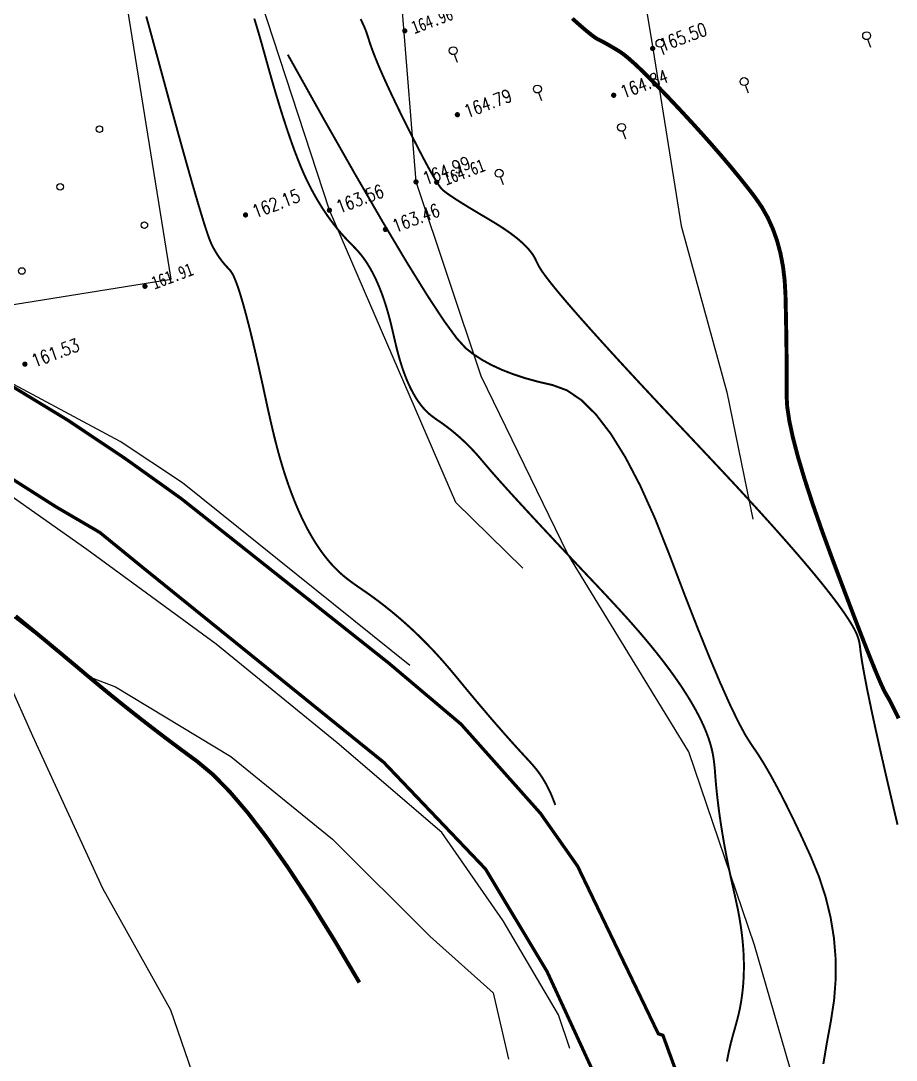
# Model space of a CAD drawing. Header units: millimetres. Extents: x -1471591 to 944464, y -468930 to 547002.
# Drawn here: x 592537 to 659463, y -203625 to -124164 of the extents above; entities that cross this region are included whole.
import ezdxf
from ezdxf.enums import TextEntityAlignment as Align

# ---------------------------------------------------------------- set-up
doc = ezdxf.new("R2010")
doc.units = ezdxf.units.MM
doc.header["$LTSCALE"] = 10
for name, color, linetype in [('DGX', 252, 'Continuous'), ('DLSS', 252, 'Continuous'), ('DMTZ', 252, 'Continuous'), ('GCD', 252, 'Continuous'), ('ZBTZ', 252, 'Continuous')]:
    doc.layers.add(name, color=color, linetype=linetype)
doc.styles.get("Standard").update_dxf_attribs({"font": 'simplex.shx', "width": 0.8, "bigfont": 'hztxt.shx'})
doc.styles.add('宋体', font='', dxfattribs={"height": 1.25, "bigfont": 'hztxt.shx'})
doc.styles.get('宋体').set_extended_font_data('SimSun')
doc.linetypes.add('1161', pattern='A,0,[149,AAA.SHX,S=0.15,R=0,X=0,Y=0],-1.6', length=1.6)
doc.linetypes.add('X33', pattern='A,2,[150,symbolx.shx,S=1,R=0,X=0,Y=1],1e-11', length=2)
doc.linetypes.add('X34', pattern='A,2,[150,symbolx.shx,S=1,R=0,X=0,Y=0],1e-11', length=2)

# ---------------------------------------------------------------- blocks, each defined once
blk = doc.blocks.new('gc325')
blk.add_line((0, 0), (0, 1.3))
blk.add_circle((0, 1.9), 0.6)
blk = doc.blocks.new('gc170')
at = {"linetype": 'Continuous'}
blk.add_circle((0, 0), 0.5, dxfattribs=at)
blk = doc.blocks.new('GC200')
at = {"layer": 'GCD', "const_width": 0.2, "flags": 128}
blk.add_lwpolyline([(-0.1, 0, 1), (0.1, 0, 1)], format="xyb", close=True, dxfattribs=at)
blk = doc.blocks.new('地形')
at = {"layer": 'DGX', "color": 252, "linetype": 'Continuous', "const_width": 0.15}
for points in [[(97.966, -204.706), (97.935, -205.057), (97.903, -205.414), (97.87, -205.777), (97.837, -206.146), (97.802, -206.52), (97.767, -206.9), (97.732, -207.283), (97.696, -207.666), (97.661, -208.049), (97.625, -208.433), (97.589, -208.816), (97.554, -209.199), (97.518, -209.582), (97.482, -209.966), (97.447, -210.346), (97.412, -210.721), (97.378, -211.09), (97.344, -211.453), (97.311, -211.811), (97.279, -212.163), (97.248, -212.509), (97.217, -212.85), (97.187, -213.185), (97.158, -213.514), (97.129, -213.838), (97.101, -214.156), (97.073, -214.468), (97.046, -214.774), (97.02, -215.075), (96.995, -215.37), (96.97, -215.659), (96.946, -215.943), (96.923, -216.221), (96.9, -216.493), (96.878, -216.759), (96.856, -217.02), (96.836, -217.275), (96.816, -217.525), (96.796, -217.769), (96.777, -218.007), (96.759, -218.239), (96.742, -218.466), (96.725, -218.687), (96.709, -218.902), (96.694, -219.112), (96.679, -219.315), (96.665, -219.514), (96.652, -219.706), (96.639, -219.893), (96.627, -220.074), (96.615, -220.249), (96.605, -220.419), (96.595, -220.583), (96.585, -220.741), (96.576, -220.894), (96.568, -221.041), (96.561, -221.182), (96.554, -221.317), (96.548, -221.447), (96.543, -221.571), (96.538, -221.69), (96.534, -221.802), (96.531, -221.909), (96.528, -222.011), (96.526, -222.106), (96.525, -222.196), (96.524, -222.28), (96.524, -222.359), (96.525, -222.432), (96.526, -222.499), (96.528, -222.562), (96.53, -222.621), (96.533, -222.678), (96.536, -222.732), (96.54, -222.784), (96.544, -222.832), (96.548, -222.877), (96.553, -222.919), (96.558, -222.96), (96.563, -223.001), (96.569, -223.041), (96.574, -223.082), (96.58, -223.122), (96.586, -223.162), (96.592, -223.202), (96.599, -223.242), (96.605, -223.282), (96.612, -223.321), (96.619, -223.36), (96.626, -223.4), (96.633, -223.439), (96.64, -223.478), (96.648, -223.516), (96.656, -223.555), (96.664, -223.594), (96.672, -223.632), (96.68, -223.67), (96.688, -223.708), (96.697, -223.746), (96.706, -223.784), (96.715, -223.822), (96.724, -223.859), (96.733, -223.896), (96.743, -223.934), (96.753, -223.971), (96.763, -224.008), (96.773, -224.044), (96.783, -224.081), (96.793, -224.117), (96.804, -224.154), (96.814, -224.19), (96.825, -224.226), (96.837, -224.262), (96.848, -224.298), (96.859, -224.333), (96.871, -224.369), (96.883, -224.404), (96.895, -224.439), (96.907, -224.474), (96.919, -224.509), (96.932, -224.544), (96.944, -224.578), (96.957, -224.613), (96.97, -224.647), (96.983, -224.681), (96.997, -224.715), (97.01, -224.749), (97.024, -224.783), (97.038, -224.816), (97.052, -224.85), (97.066, -224.883), (97.081, -224.916), (97.095, -224.949), (97.11, -224.982), (97.125, -225.016), (97.139, -225.052), (97.153, -225.09), (97.166, -225.131), (97.179, -225.173), (97.192, -225.218), (97.204, -225.265), (97.216, -225.314), (97.227, -225.367), (97.237, -225.424), (97.246, -225.485), (97.254, -225.552), (97.261, -225.622), (97.267, -225.697), (97.272, -225.777), (97.276, -225.861), (97.279, -225.95), (97.281, -226.043), (97.282, -226.141), (97.282, -226.244), (97.281, -226.35), (97.279, -226.462), (97.276, -226.578), (97.272, -226.698), (97.267, -226.823), (97.261, -226.953), (97.253, -227.087), (97.245, -227.225), (97.236, -227.368), (97.226, -227.516), (97.215, -227.668), (97.203, -227.825), (97.19, -227.986), (97.175, -228.151), (97.16, -228.322), (97.144, -228.496), (97.127, -228.676), (97.109, -228.86), (97.089, -229.048), (97.069, -229.241), (97.048, -229.438), (97.026, -229.64), (97.003, -229.846), (96.978, -230.057), (96.953, -230.273), (96.927, -230.493), (96.899, -230.717), (96.871, -230.946), (96.842, -231.18), (96.812, -231.418), (96.78, -231.661), (96.748, -231.908), (96.715, -232.16), (96.68, -232.416), (96.645, -232.677), (96.609, -232.942), (96.571, -233.212), (96.533, -233.486), (96.493, -233.765), (96.453, -234.048), (96.412, -234.336), (96.369, -234.629), (96.326, -234.925), (96.281, -235.227), (96.237, -235.531), (96.193, -235.836), (96.149, -236.142), (96.107, -236.448), (96.065, -236.755), (96.023, -237.063), (95.982, -237.372), (95.942, -237.681), (95.903, -237.989), (95.867, -238.295), (95.833, -238.597), (95.801, -238.896), (95.771, -239.192), (95.743, -239.485), (95.718, -239.776), (95.695, -240.063), (95.675, -240.347), (95.656, -240.628), (95.64, -240.906), (95.626, -241.181), (95.615, -241.454), (95.605, -241.723), (95.598, -241.989), (95.594, -242.252), (95.591, -242.512), (95.591, -242.769), (95.593, -243.023), (95.597, -243.274), (95.604, -243.522), (95.612, -243.767), (95.623, -244.009), (95.637, -244.248), (95.652, -244.484), (95.67, -244.717), (95.69, -244.947), (95.713, -245.174), (95.737, -245.398), (95.764, -245.619), (95.793, -245.837), (95.825, -246.052), (95.859, -246.263), (95.894, -246.472), (95.933, -246.678), (95.973, -246.881), (96.016, -247.081), (96.061, -247.278), (96.108, -247.471), (96.158, -247.662), (96.21, -247.85), (96.264, -248.035), (96.32, -248.216), (96.379, -248.395), (96.44, -248.571), (96.503, -248.743), (96.568, -248.913), (96.636, -249.08), (96.706, -249.243), (96.778, -249.404), (96.852, -249.562), (96.929, -249.716), (97.008, -249.868), (97.089, -250.017), (97.173, -250.162), (97.259, -250.305), (97.346, -250.445), (97.434, -250.584), (97.523, -250.722), (97.613, -250.859), (97.703, -250.994), (97.795, -251.128), (97.887, -251.261), (97.98, -251.393), (98.073, -251.524), (98.165, -251.655), (98.257, -251.787), (98.348, -251.92), (98.438, -252.053), (98.528, -252.186), (98.617, -252.32), (98.706, -252.455), (98.793, -252.59), (98.881, -252.725), (98.967, -252.861), (99.053, -252.997), (99.138, -253.134), (99.222, -253.271), (99.306, -253.409), (99.389, -253.547), (99.472, -253.685), (99.554, -253.825), (99.635, -253.964), (99.715, -254.104), (99.795, -254.245), (99.874, -254.386), (99.953, -254.527), (100.031, -254.669), (100.108, -254.811), (100.185, -254.954), (100.26, -255.098), (100.336, -255.241), (100.41, -255.386), (100.484, -255.53), (100.558, -255.676), (100.63, -255.821), (100.702, -255.967), (100.773, -256.114), (100.844, -256.261), (100.914, -256.409), (100.983, -256.557), (101.052, -256.705), (101.12, -256.854), (101.187, -257.004), (101.254, -257.153), (101.32, -257.304), (101.385, -257.455), (101.45, -257.606), (101.514, -257.758), (101.578, -257.91), (101.64, -258.063), (101.702, -258.216), (101.764, -258.369), (101.825, -258.524), (101.885, -258.678), (101.944, -258.833), (102.003, -258.989), (102.061, -259.145), (102.119, -259.301), (102.175, -259.458), (102.232, -259.615), (102.287, -259.772), (102.343, -259.929), (102.398, -260.085), (102.453, -260.242), (102.507, -260.398), (102.561, -260.554), (102.614, -260.71), (102.668, -260.865), (102.721, -261.019), (102.773, -261.173), (102.826, -261.325), (102.879, -261.477), (102.931, -261.628), (102.984, -261.779), (103.036, -261.928), (103.088, -262.076), (103.14, -262.224), (103.191, -262.371), (103.243, -262.517), (103.294, -262.662), (103.346, -262.806), (103.397, -262.95), (103.448, -263.092), (103.499, -263.234), (103.549, -263.375), (103.6, -263.515), (103.65, -263.654), (103.7, -263.792), (103.751, -263.93), (103.8, -264.066), (103.85, -264.202), (103.9, -264.337), (103.949, -264.471), (103.999, -264.605), (104.048, -264.737), (104.097, -264.869), (104.146, -264.999), (104.195, -265.129), (104.244, -265.258), (104.292, -265.387), (104.34, -265.514), (104.389, -265.641), (104.437, -265.766), (104.484, -265.891), (104.532, -266.015), (104.58, -266.138), (104.627, -266.261), (104.675, -266.382), (104.722, -266.503), (104.769, -266.622), (104.816, -266.741), (104.862, -266.859), (104.909, -266.977), (104.955, -267.093), (105.002, -267.209), (105.048, -267.323), (105.094, -267.437), (105.14, -267.55), (105.185, -267.662), (105.231, -267.774), (105.276, -267.884), (105.322, -267.994), (105.367, -268.103), (105.411, -268.211), (105.455, -268.32), (105.498, -268.429), (105.54, -268.538), (105.581, -268.648), (105.621, -268.758), (105.66, -268.868), (105.698, -268.979), (105.735, -269.09), (105.771, -269.203), (105.804, -269.317), (105.836, -269.433), (105.867, -269.55), (105.896, -269.669), (105.923, -269.789), (105.948, -269.91), (105.972, -270.033), (105.994, -270.157), (106.015, -270.283), (106.033, -270.41), (106.051, -270.538), (106.066, -270.668), (106.08, -270.799), (106.092, -270.932), (106.103, -271.068), (106.112, -271.207), (106.119, -271.35), (106.124, -271.497), (106.128, -271.648), (106.13, -271.803), (106.131, -271.962), (106.129, -272.124)], [(105.642, -207.751), (105.63, -207.97), (105.617, -208.191), (105.602, -208.413), (105.587, -208.636), (105.571, -208.861), (105.554, -209.087), (105.536, -209.314), (105.518, -209.542), (105.499, -209.77), (105.48, -209.997), (105.461, -210.224), (105.442, -210.451), (105.422, -210.677), (105.402, -210.903), (105.382, -211.129), (105.363, -211.353), (105.343, -211.576), (105.324, -211.796), (105.306, -212.014), (105.288, -212.231), (105.271, -212.445), (105.254, -212.657), (105.238, -212.867), (105.222, -213.075), (105.207, -213.281), (105.192, -213.485), (105.178, -213.686), (105.164, -213.886), (105.151, -214.084), (105.139, -214.279), (105.126, -214.473), (105.115, -214.664), (105.104, -214.854), (105.093, -215.041), (105.083, -215.226), (105.073, -215.41), (105.064, -215.591), (105.056, -215.77), (105.048, -215.947), (105.04, -216.122), (105.033, -216.295), (105.026, -216.466), (105.02, -216.634), (105.015, -216.801), (105.01, -216.966), (105.005, -217.128), (105.001, -217.289), (104.998, -217.447), (104.995, -217.604), (104.993, -217.758), (104.991, -217.91), (104.989, -218.061), (104.988, -218.209), (104.988, -218.355), (104.988, -218.499), (104.989, -218.641), (104.99, -218.781), (104.991, -218.919), (104.994, -219.054), (104.996, -219.188), (105, -219.32), (105.003, -219.449), (105.007, -219.577), (105.012, -219.702), (105.017, -219.826), (105.023, -219.947), (105.029, -220.066), (105.036, -220.184), (105.043, -220.299), (105.051, -220.412), (105.06, -220.523), (105.068, -220.632), (105.078, -220.741), (105.087, -220.848), (105.098, -220.953), (105.108, -221.058), (105.119, -221.161), (105.131, -221.263), (105.143, -221.364), (105.156, -221.464), (105.169, -221.564), (105.182, -221.664), (105.196, -221.763), (105.21, -221.862), (105.225, -221.96), (105.24, -222.058), (105.256, -222.156), (105.272, -222.253), (105.288, -222.35), (105.305, -222.446), (105.322, -222.543), (105.34, -222.639), (105.358, -222.734), (105.377, -222.829), (105.396, -222.924), (105.415, -223.019), (105.435, -223.113), (105.456, -223.206), (105.476, -223.3), (105.497, -223.393), (105.519, -223.485), (105.541, -223.578), (105.564, -223.67), (105.587, -223.761), (105.61, -223.853), (105.634, -223.944), (105.658, -224.034), (105.683, -224.124), (105.708, -224.214), (105.733, -224.304), (105.759, -224.393), (105.785, -224.481), (105.812, -224.57), (105.839, -224.658), (105.867, -224.746), (105.895, -224.833), (105.924, -224.92), (105.953, -225.007), (105.982, -225.093), (106.012, -225.179), (106.042, -225.264), (106.073, -225.35), (106.104, -225.434), (106.136, -225.519), (106.168, -225.603), (106.2, -225.687), (106.233, -225.77), (106.266, -225.853), (106.3, -225.936), (106.334, -226.018), (106.368, -226.1), (106.403, -226.182), (106.439, -226.263), (106.475, -226.344), (106.511, -226.425), (106.547, -226.505), (106.584, -226.586), (106.619, -226.668), (106.655, -226.75), (106.69, -226.832), (106.725, -226.915), (106.76, -226.998), (106.795, -227.081), (106.829, -227.166), (106.861, -227.251), (106.893, -227.338), (106.924, -227.426), (106.954, -227.515), (106.983, -227.605), (107.012, -227.697), (107.039, -227.789), (107.065, -227.883), (107.09, -227.978), (107.114, -228.074), (107.138, -228.172), (107.16, -228.271), (107.181, -228.37), (107.202, -228.471), (107.221, -228.574), (107.239, -228.677), (107.257, -228.782), (107.273, -228.887), (107.289, -228.994), (107.303, -229.102), (107.317, -229.212), (107.33, -229.322), (107.341, -229.434), (107.352, -229.547), (107.362, -229.661), (107.371, -229.776), (107.378, -229.893), (107.385, -230.01), (107.391, -230.129), (107.396, -230.249), (107.4, -230.371), (107.403, -230.493), (107.405, -230.617), (107.406, -230.741), (107.406, -230.867), (107.405, -230.995), (107.403, -231.123), (107.4, -231.253), (107.397, -231.383), (107.392, -231.515), (107.386, -231.648), (107.379, -231.783), (107.372, -231.918), (107.363, -232.055), (107.353, -232.193), (107.343, -232.332), (107.331, -232.472), (107.319, -232.614), (107.305, -232.756), (107.291, -232.9), (107.276, -233.045), (107.259, -233.192), (107.242, -233.339), (107.224, -233.488), (107.204, -233.637), (107.185, -233.788), (107.165, -233.938), (107.145, -234.088), (107.126, -234.238), (107.106, -234.388), (107.087, -234.537), (107.068, -234.687), (107.048, -234.836), (107.03, -234.985), (107.012, -235.132), (106.996, -235.278), (106.98, -235.422), (106.966, -235.565), (106.953, -235.706), (106.941, -235.846), (106.93, -235.985), (106.92, -236.122), (106.911, -236.257), (106.903, -236.392), (106.896, -236.524), (106.891, -236.655), (106.886, -236.785), (106.883, -236.913), (106.88, -237.04), (106.879, -237.166), (106.879, -237.29), (106.88, -237.412), (106.882, -237.533), (106.885, -237.653), (106.889, -237.771), (106.895, -237.887), (106.901, -238.003), (106.909, -238.116), (106.917, -238.229), (106.927, -238.34), (106.938, -238.449), (106.95, -238.557), (106.963, -238.664), (106.977, -238.769), (106.992, -238.872), (107.008, -238.974), (107.026, -239.075), (107.044, -239.174), (107.063, -239.272), (107.084, -239.368), (107.106, -239.463), (107.129, -239.557), (107.152, -239.649), (107.177, -239.739), (107.204, -239.828), (107.231, -239.916), (107.259, -240.002), (107.288, -240.087), (107.319, -240.17), (107.35, -240.252), (107.383, -240.332), (107.417, -240.411), (107.451, -240.489), (107.487, -240.565), (107.524, -240.639), (107.562, -240.712), (107.602, -240.784), (107.642, -240.854), (107.683, -240.923), (107.725, -240.991), (107.768, -241.058), (107.811, -241.124), (107.854, -241.19), (107.898, -241.255), (107.942, -241.32), (107.986, -241.384), (108.031, -241.447), (108.076, -241.51), (108.12, -241.574), (108.165, -241.638), (108.208, -241.702), (108.252, -241.766), (108.295, -241.83), (108.338, -241.895), (108.381, -241.959), (108.423, -242.024), (108.465, -242.09), (108.507, -242.155), (108.548, -242.221), (108.589, -242.287), (108.63, -242.353), (108.67, -242.419), (108.71, -242.486), (108.75, -242.553), (108.79, -242.62), (108.829, -242.687), (108.868, -242.755), (108.906, -242.822), (108.944, -242.89), (108.982, -242.959), (109.02, -243.027), (109.057, -243.096), (109.094, -243.164), (109.13, -243.234), (109.167, -243.303), (109.203, -243.372), (109.238, -243.442), (109.274, -243.512), (109.309, -243.583), (109.343, -243.653), (109.378, -243.724), (109.412, -243.795), (109.446, -243.866), (109.479, -243.937), (109.512, -244.009), (109.545, -244.08), (109.577, -244.153), (109.61, -244.225), (109.641, -244.297), (109.673, -244.37), (109.704, -244.443), (109.735, -244.516), (109.766, -244.59), (109.796, -244.663), (109.826, -244.737), (109.855, -244.811), (109.885, -244.885), (109.914, -244.96), (109.942, -245.035), (109.971, -245.11), (109.999, -245.185), (110.026, -245.26), (110.054, -245.336), (110.081, -245.413), (110.11, -245.492), (110.139, -245.573), (110.168, -245.656), (110.199, -245.741), (110.23, -245.828), (110.262, -245.918), (110.295, -246.009), (110.329, -246.104), (110.365, -246.202), (110.402, -246.305), (110.442, -246.411), (110.483, -246.521), (110.525, -246.636), (110.57, -246.754), (110.617, -246.876), (110.665, -247.002), (110.715, -247.133), (110.766, -247.267), (110.82, -247.405), (110.875, -247.547), (110.932, -247.693), (110.991, -247.843), (111.052, -247.997), (111.114, -248.155), (111.179, -248.317), (111.245, -248.483), (111.312, -248.652), (111.382, -248.826), (111.453, -249.004), (111.526, -249.186), (111.601, -249.371), (111.678, -249.561), (111.756, -249.754), (111.837, -249.952), (111.919, -250.153), (112.002, -250.359), (112.088, -250.568), (112.175, -250.782), (112.265, -250.999), (112.355, -251.22), (112.448, -251.446), (112.543, -251.675), (112.639, -251.908), (112.737, -252.145), (112.837, -252.386), (112.938, -252.632), (113.042, -252.881), (113.147, -253.134), (113.254, -253.391), (113.362, -253.652), (113.473, -253.917), (113.585, -254.185), (113.699, -254.458), (113.815, -254.735), (113.933, -255.016), (114.052, -255.3), (114.173, -255.589), (114.296, -255.882), (114.421, -256.178), (114.547, -256.479), (114.676, -256.784), (114.806, -257.092), (114.937, -257.404), (115.07, -257.719), (115.202, -258.034), (115.333, -258.35), (115.464, -258.666), (115.594, -258.982), (115.724, -259.299), (115.854, -259.616), (115.982, -259.934), (116.109, -260.251), (116.234, -260.564), (116.355, -260.874), (116.474, -261.182), (116.589, -261.486), (116.702, -261.787), (116.812, -262.085), (116.919, -262.38), (117.024, -262.672), (117.125, -262.961), (117.224, -263.246), (117.32, -263.529), (117.413, -263.809), (117.503, -264.085), (117.59, -264.358), (117.675, -264.629), (117.757, -264.896), (117.835, -265.16), (117.911, -265.422), (117.985, -265.68), (118.055, -265.935), (118.122, -266.187), (118.187, -266.435), (118.249, -266.681), (118.308, -266.924), (118.364, -267.163), (118.417, -267.4), (118.468, -267.634), (118.515, -267.864), (118.56, -268.091), (118.602, -268.316), (118.641, -268.537), (118.678, -268.755), (118.711, -268.97), (118.742, -269.182), (118.769, -269.391), (118.794, -269.597), (118.816, -269.799), (118.836, -269.999), (118.852, -270.196), (118.866, -270.389), (118.876, -270.58), (118.884, -270.767), (118.889, -270.951), (118.891, -271.133), (118.891, -271.311), (118.887, -271.486), (118.881, -271.658), (118.872, -271.827), (118.86, -271.993), (118.845, -272.155), (118.828, -272.315), (118.807, -272.472), (118.784, -272.625), (118.758, -272.776), (118.729, -272.923), (118.698, -273.069), (118.665, -273.213), (118.632, -273.356), (118.597, -273.498), (118.561, -273.638), (118.523, -273.778), (118.485, -273.916), (118.445, -274.053), (118.404, -274.19), (118.364, -274.328), (118.324, -274.466), (118.285, -274.605), (118.246, -274.745), (118.207, -274.885), (118.168, -275.027), (118.13, -275.169), (118.092, -275.312), (118.054, -275.455), (118.016, -275.599), (117.979, -275.744), (117.942, -275.89), (117.906, -276.036), (117.87, -276.184), (117.834, -276.331), (117.798, -276.48), (117.763, -276.629), (117.727, -276.779), (117.693, -276.93), (117.658, -277.082), (117.624, -277.234), (117.59, -277.387), (117.557, -277.541), (117.523, -277.695), (117.49, -277.851), (117.458, -278.007), (117.425, -278.163), (117.393, -278.321), (117.361, -278.479), (117.33, -278.638), (117.299, -278.797), (117.268, -278.958), (117.237, -279.119), (117.207, -279.281), (117.177, -279.443), (117.147, -279.606), (117.118, -279.77), (117.089, -279.935), (117.06, -280.101), (117.031, -280.267), (117.003, -280.434), (116.975, -280.602), (116.948, -280.77), (116.92, -280.939), (116.893, -281.109), (116.866, -281.28), (116.84, -281.451), (116.814, -281.623), (116.788, -281.796), (116.762, -281.969), (116.737, -282.144), (116.712, -282.319), (116.688, -282.494), (116.663, -282.671), (116.639, -282.848), (116.615, -283.026), (116.591, -283.203), (116.566, -283.38), (116.541, -283.557), (116.515, -283.734), (116.489, -283.91), (116.463, -284.087), (116.437, -284.263), (116.409, -284.439), (116.381, -284.613), (116.352, -284.787), (116.322, -284.959), (116.29, -285.13), (116.258, -285.3), (116.225, -285.47), (116.191, -285.638), (116.155, -285.805), (116.119, -285.97), (116.082, -286.135), (116.043, -286.299), (116.004, -286.462), (115.964, -286.623), (115.922, -286.784), (115.88, -286.943), (115.837, -287.101), (115.792, -287.258), (115.747, -287.414), (115.701, -287.569), (115.653, -287.723), (115.605, -287.876), (115.556, -288.028), (115.505, -288.179), (115.454, -288.328), (115.402, -288.477), (115.348, -288.624), (115.294, -288.771), (115.238, -288.916), (115.182, -289.06), (115.125, -289.203), (115.066, -289.345), (115.007, -289.486), (114.946, -289.626), (114.885, -289.765), (114.822, -289.902), (114.759, -290.039), (114.695, -290.174), (114.629, -290.309), (114.563, -290.442), (114.495, -290.574), (114.427, -290.705), (114.357, -290.836), (114.287, -290.965), (114.215, -291.092), (114.143, -291.219), (114.069, -291.345), (113.995, -291.47), (113.919, -291.593), (113.843, -291.716), (113.765, -291.837), (113.687, -291.957), (113.607, -292.077), (113.527, -292.195), (113.445, -292.312), (113.363, -292.428), (113.279, -292.543), (113.196, -292.659), (113.112, -292.774), (113.028, -292.89), (112.944, -293.005), (112.86, -293.121), (112.775, -293.237), (112.69, -293.352), (112.605, -293.468), (112.521, -293.586), (112.437, -293.704), (112.353, -293.824), (112.27, -293.945), (112.188, -294.067), (112.106, -294.19), (112.024, -294.314), (111.943, -294.439), (111.863, -294.566), (111.783, -294.693), (111.703, -294.822), (111.624, -294.952), (111.546, -295.083)], [(113.24, -210.634), (113.252, -210.741), (113.262, -210.846), (113.272, -210.948), (113.28, -211.046), (113.287, -211.142), (113.293, -211.235), (113.298, -211.324), (113.302, -211.411), (113.304, -211.495), (113.306, -211.576), (113.306, -211.653), (113.306, -211.728), (113.304, -211.801), (113.302, -211.873), (113.3, -211.945), (113.297, -212.016), (113.294, -212.086), (113.291, -212.155), (113.287, -212.224), (113.283, -212.292), (113.279, -212.36), (113.275, -212.43), (113.271, -212.502), (113.268, -212.575), (113.265, -212.65), (113.263, -212.726), (113.261, -212.804), (113.259, -212.884), (113.258, -212.965), (113.257, -213.047), (113.256, -213.131), (113.256, -213.217), (113.256, -213.304), (113.256, -213.393), (113.257, -213.484), (113.258, -213.576), (113.259, -213.67), (113.261, -213.765), (113.263, -213.861), (113.266, -213.96), (113.269, -214.06), (113.272, -214.161), (113.276, -214.264), (113.279, -214.369), (113.284, -214.475), (113.288, -214.583), (113.293, -214.692), (113.299, -214.803), (113.305, -214.916), (113.311, -215.03), (113.317, -215.145), (113.324, -215.262), (113.331, -215.381), (113.338, -215.502), (113.346, -215.624), (113.355, -215.747), (113.363, -215.872), (113.372, -215.999), (113.381, -216.127), (113.391, -216.257), (113.401, -216.388), (113.411, -216.521), (113.422, -216.656), (113.433, -216.792), (113.444, -216.929), (113.456, -217.068), (113.468, -217.209), (113.481, -217.352), (113.493, -217.496), (113.507, -217.641), (113.52, -217.788), (113.534, -217.937), (113.548, -218.087), (113.563, -218.239), (113.578, -218.392), (113.593, -218.547), (113.609, -218.703), (113.624, -218.858), (113.64, -219.013), (113.656, -219.168), (113.672, -219.322), (113.688, -219.476), (113.705, -219.63), (113.721, -219.783), (113.737, -219.935), (113.754, -220.085), (113.77, -220.233), (113.786, -220.378), (113.802, -220.521), (113.818, -220.662), (113.834, -220.801), (113.849, -220.938), (113.865, -221.072), (113.88, -221.205), (113.896, -221.335), (113.911, -221.462), (113.926, -221.588), (113.941, -221.711), (113.956, -221.833), (113.971, -221.951), (113.985, -222.068), (114, -222.183), (114.014, -222.295), (114.029, -222.405), (114.043, -222.513), (114.057, -222.619), (114.071, -222.722), (114.085, -222.824), (114.099, -222.923), (114.113, -223.02), (114.126, -223.114), (114.14, -223.207), (114.153, -223.297), (114.167, -223.385), (114.18, -223.471), (114.193, -223.554), (114.206, -223.636), (114.219, -223.715), (114.231, -223.792), (114.244, -223.867), (114.257, -223.939), (114.269, -224.01), (114.281, -224.078), (114.294, -224.144), (114.306, -224.208), (114.318, -224.269), (114.33, -224.329), (114.341, -224.386), (114.353, -224.441), (114.365, -224.493), (114.376, -224.544), (114.387, -224.592), (114.399, -224.638), (114.41, -224.682), (114.421, -224.724), (114.432, -224.763), (114.443, -224.8), (114.453, -224.835), (114.464, -224.868), (114.474, -224.899), (114.485, -224.928), (114.496, -224.957), (114.508, -224.985), (114.519, -225.012), (114.532, -225.039), (114.545, -225.065), (114.558, -225.091), (114.571, -225.116), (114.586, -225.142), (114.601, -225.168), (114.617, -225.196), (114.635, -225.224), (114.653, -225.254), (114.672, -225.284), (114.692, -225.316), (114.713, -225.349), (114.735, -225.382), (114.758, -225.417), (114.782, -225.453), (114.807, -225.49), (114.833, -225.528), (114.86, -225.567), (114.888, -225.607), (114.916, -225.648), (114.946, -225.691), (114.977, -225.734), (115.008, -225.778), (115.041, -225.823), (115.075, -225.87), (115.109, -225.917), (115.145, -225.966), (115.181, -226.015), (115.219, -226.066), (115.257, -226.117), (115.296, -226.17), (115.337, -226.224), (115.378, -226.279), (115.42, -226.335), (115.463, -226.391), (115.507, -226.449), (115.553, -226.508), (115.599, -226.568), (115.646, -226.629), (115.694, -226.692), (115.743, -226.755), (115.793, -226.819), (115.844, -226.884), (115.895, -226.951), (115.948, -227.018), (116.002, -227.086), (116.057, -227.156), (116.112, -227.226), (116.169, -227.298), (116.227, -227.371), (116.285, -227.444), (116.345, -227.519), (116.405, -227.595), (116.467, -227.672), (116.529, -227.749), (116.593, -227.828), (116.657, -227.908), (116.722, -227.989), (116.789, -228.071), (116.856, -228.154), (116.924, -228.238), (116.991, -228.322), (117.059, -228.406), (117.126, -228.491), (117.193, -228.575), (117.261, -228.66), (117.328, -228.745), (117.395, -228.83), (117.461, -228.915), (117.526, -229), (117.59, -229.083), (117.653, -229.167), (117.715, -229.249), (117.776, -229.331), (117.835, -229.412), (117.894, -229.493), (117.951, -229.573), (118.007, -229.652), (118.062, -229.731), (118.115, -229.809), (118.168, -229.886), (118.219, -229.963), (118.269, -230.039), (118.319, -230.115), (118.366, -230.19), (118.413, -230.264), (118.459, -230.338), (118.503, -230.411), (118.547, -230.483), (118.589, -230.555), (118.63, -230.626), (118.67, -230.697), (118.708, -230.766), (118.746, -230.836), (118.782, -230.904), (118.818, -230.972), (118.852, -231.04), (118.885, -231.106), (118.916, -231.172), (118.947, -231.238), (118.976, -231.303), (119.005, -231.367), (119.032, -231.431), (119.058, -231.493), (119.083, -231.556), (119.106, -231.617), (119.129, -231.679), (119.15, -231.739), (119.171, -231.799), (119.19, -231.858), (119.208, -231.916), (119.224, -231.974), (119.24, -232.032), (119.254, -232.088), (119.268, -232.144), (119.28, -232.2), (119.291, -232.254), (119.301, -232.309), (119.309, -232.362), (119.317, -232.415), (119.323, -232.467), (119.329, -232.519), (119.333, -232.57), (119.336, -232.62), (119.339, -232.672), (119.343, -232.727), (119.348, -232.785), (119.354, -232.846), (119.361, -232.911), (119.37, -232.979), (119.379, -233.05), (119.39, -233.124), (119.403, -233.204), (119.419, -233.29), (119.439, -233.384), (119.462, -233.485), (119.488, -233.593), (119.518, -233.708), (119.551, -233.831), (119.587, -233.96), (119.627, -234.097), (119.67, -234.24), (119.717, -234.391), (119.767, -234.549), (119.82, -234.714), (119.877, -234.887), (119.937, -235.066), (120, -235.252), (120.067, -235.446), (120.137, -235.647), (120.21, -235.854), (120.287, -236.069), (120.367, -236.291), (120.451, -236.521), (120.538, -236.757), (120.628, -237), (120.722, -237.251), (120.819, -237.509), (120.919, -237.774), (121.023, -238.046), (121.13, -238.325), (121.241, -238.611), (121.355, -238.904), (121.472, -239.205), (121.593, -239.512), (121.717, -239.827), (121.844, -240.149), (121.975, -240.478), (122.109, -240.814), (122.246, -241.157), (122.387, -241.507), (122.531, -241.865), (122.679, -242.23), (122.83, -242.601), (122.984, -242.98), (123.142, -243.366), (123.303, -243.759), (123.467, -244.159), (123.635, -244.567), (123.806, -244.981), (123.98, -245.403), (124.158, -245.832), (124.339, -246.267), (124.524, -246.71), (124.712, -247.161), (124.903, -247.618), (125.098, -248.082), (125.296, -248.554), (125.496, -249.029), (125.695, -249.504), (125.895, -249.979), (126.094, -250.455), (126.293, -250.931), (126.492, -251.406), (126.691, -251.882), (126.889, -252.358), (127.086, -252.831), (127.279, -253.297), (127.469, -253.756), (127.655, -254.208), (127.837, -254.654), (128.015, -255.092), (128.19, -255.524), (128.361, -255.948), (128.529, -256.366), (128.693, -256.777), (128.853, -257.182), (129.01, -257.579), (129.163, -257.97), (129.312, -258.353), (129.458, -258.73), (129.6, -259.1), (129.738, -259.463), (129.873, -259.819), (130.004, -260.169), (130.131, -260.512), (130.255, -260.847), (130.375, -261.176), (130.492, -261.498), (130.605, -261.813), (130.714, -262.122), (130.819, -262.423), (130.921, -262.718), (131.02, -263.006), (131.114, -263.286), (131.205, -263.561), (131.292, -263.828), (131.376, -264.088), (131.456, -264.342), (131.532, -264.588), (131.605, -264.828), (131.674, -265.061), (131.739, -265.287), (131.801, -265.507), (131.859, -265.719), (131.914, -265.925), (131.965, -266.123), (132.012, -266.315), (132.055, -266.5), (132.095, -266.678), (132.131, -266.85), (132.164, -267.014), (132.193, -267.172), (132.218, -267.323), (132.24, -267.467), (132.258, -267.604), (132.272, -267.734), (132.282, -267.857), (132.289, -267.974), (132.293, -268.084), (132.293, -268.186), (132.289, -268.282), (132.282, -268.374), (132.273, -268.465), (132.262, -268.555), (132.249, -268.644), (132.234, -268.731), (132.218, -268.818), (132.199, -268.903), (132.178, -268.988), (132.156, -269.074), (132.133, -269.165), (132.11, -269.26), (132.087, -269.36), (132.063, -269.465), (132.039, -269.574), (132.014, -269.688), (131.989, -269.807), (131.964, -269.93), (131.938, -270.058), (131.912, -270.191), (131.886, -270.328), (131.859, -270.47), (131.832, -270.617), (131.804, -270.768), (131.776, -270.924), (131.747, -271.085), (131.718, -271.25), (131.689, -271.42), (131.659, -271.595), (131.629, -271.774), (131.599, -271.958), (131.568, -272.147), (131.537, -272.34), (131.505, -272.538), (131.473, -272.74), (131.441, -272.947), (131.408, -273.159), (131.375, -273.376), (131.341, -273.597), (131.307, -273.823), (131.272, -274.053), (131.238, -274.288), (131.202, -274.528), (131.167, -274.773), (131.131, -275.022), (131.094, -275.275), (131.058, -275.534), (131.02, -275.797), (130.983, -276.065), (130.945, -276.337), (130.906, -276.614), (130.868, -276.896), (130.828, -277.182), (130.789, -277.473), (130.749, -277.769), (130.709, -278.069), (130.668, -278.374), (130.627, -278.684), (130.585, -278.998), (130.543, -279.317), (130.501, -279.641), (130.458, -279.969), (130.415, -280.302), (130.371, -280.64), (130.327, -280.982), (130.283, -281.326), (130.239, -281.671), (130.195, -282.015), (130.15, -282.359), (130.105, -282.703)]]:
    blk.add_lwpolyline(points, dxfattribs=at)
at = {"layer": 'DGX', "color": 252, "linetype": 'Continuous', "flags": 128}
for points, const_width in [([(128.417, -216.267), (128.775, -216.943), (129.08, -217.496), (129.331, -217.926), (129.528, -218.232), (129.672, -218.415), (129.794, -218.544), (129.925, -218.689), (130.065, -218.849), (130.215, -219.025), (130.374, -219.216), (130.543, -219.423), (130.721, -219.645), (130.909, -219.882), (131.12, -220.187), (131.369, -220.61), (131.657, -221.152), (131.982, -221.813), (132.346, -222.593), (132.747, -223.491), (133.187, -224.508), (133.665, -225.643), (134.147, -226.819), (134.6, -227.955), (135.024, -229.051), (135.419, -230.109), (135.785, -231.127), (136.121, -232.106), (136.429, -233.046), (136.707, -233.946), (136.931, -234.839), (137.076, -235.757), (137.14, -236.7), (137.125, -237.668), (137.03, -238.661), (136.856, -239.678), (136.602, -240.721), (136.268, -241.789), (135.9, -242.846), (135.544, -243.859), (135.2, -244.827), (134.869, -245.75), (134.549, -246.628), (134.241, -247.462), (133.945, -248.251), (133.661, -248.995), (133.401, -249.83), (133.175, -250.895), (132.985, -252.188), (132.829, -253.709), (132.709, -255.46), (132.623, -257.438), (132.572, -259.646), (132.556, -262.082), (132.561, -264.486), (132.573, -266.596), (132.592, -268.414), (132.618, -269.939), (132.651, -271.171), (132.691, -272.11), (132.738, -272.756), (132.792, -273.109), (132.857, -273.47), (132.937, -274.141), (133.032, -275.122)], 0.3), ([(107.078, -211.236), (107.915, -216.725), (108.688, -221.567), (109.395, -225.762), (110.038, -229.309), (110.616, -232.209), (111.128, -234.462), (111.576, -236.068), (111.959, -237.026), (112.347, -237.659), (112.811, -238.288), (113.35, -238.913), (113.964, -239.534), (114.655, -240.151), (115.42, -240.764), (116.262, -241.373), (117.178, -241.978), (118.074, -242.746), (118.85, -243.842), (119.506, -245.268), (120.044, -247.023), (120.463, -249.107), (120.763, -251.52), (120.943, -254.262), (121.005, -257.333), (121.019, -260.41), (121.058, -263.172), (121.121, -265.619), (121.209, -267.749), (121.321, -269.564), (121.458, -271.063), (121.619, -272.247), (121.805, -273.114), (121.997, -273.885), (122.179, -274.776), (122.349, -275.789), (122.509, -276.923), (122.658, -278.178), (122.796, -279.554), (122.923, -281.051), (123.039, -282.67), (123.09, -284.331), (123.02, -285.957), (122.829, -287.549), (122.519, -289.104), (122.088, -290.625), (121.537, -292.11), (120.865, -293.561), (120.073, -294.976), (119.224, -296.392), (118.383, -297.847)], 0.15), ([(72.545, -244.14), (73.075, -245.047), (73.625, -245.995), (74.194, -246.985), (74.783, -248.015), (75.392, -249.087), (76.019, -250.2), (76.665, -251.336), (77.328, -252.475), (78.007, -253.619), (78.702, -254.768), (79.414, -255.92), (80.143, -257.076), (80.888, -258.237), (81.65, -259.402), (82.413, -260.738), (83.161, -262.414), (83.895, -264.428), (84.614, -266.781), (85.318, -269.472), (86.008, -272.503), (86.683, -275.873), (87.344, -279.581)], 0.3)]:
    blk.add_lwpolyline(points, dxfattribs=dict(at, const_width=const_width))
at = {"layer": 'DLSS', "linetype": 'Continuous', "lineweight": 25, "const_width": 0.25, "flags": 128}
for points, elevation in [([(134.835, -336.354), (131.921, -334.773), (127.196, -332.343), (124.073, -330.919), (114.859, -325.6), (108.701, -316.514), (107.889, -311.374), (107.591, -301.42), (107.665, -291.497), (107.376, -291.266), (106.086, -277.097), (104.844, -272.327), (101.549, -263.819), (98.007, -257.505), (87.561, -240.176), (84.625, -235.811), (81.539, -231.52), (75.952, -224.415), (67.156, -212.281), (61.522, -204.11), (58.04, -197.989), (54.813, -191.356)], 318.318), ([(135.454, -343.458), (130.031, -340.496), (125.504, -338.19), (121.56, -336.243), (110.296, -329.511), (104.045, -320.684), (101.978, -311.124), (101.611, -301.979), (101.645, -296.563), (101.685, -292.075), (101.08, -283.848), (99.416, -274.832), (94.99, -264.475), (82.962, -244.08), (80.815, -240.403), (78.361, -237.391), (70.402, -226.835), (62.683, -216.177), (56.773, -207.529), (53.497, -202.243), (53.203, -201.305), (50.241, -195.207)], 318.205)]:
    blk.add_lwpolyline(points, dxfattribs=dict(at, elevation=elevation))
at = {"layer": 'DLSS', "linetype": 'Continuous', "const_width": 0.125, "flags": 128}
for points, elevation in [([(134.835, -336.354), (131.921, -334.773), (127.196, -332.343), (124.073, -330.919), (114.859, -325.6), (108.701, -316.514), (107.889, -311.374), (107.591, -301.42), (107.665, -291.497), (107.376, -291.266), (106.086, -277.097), (104.844, -272.327), (101.549, -263.819), (98.007, -257.505), (87.561, -240.176), (84.625, -235.811), (81.539, -231.52), (75.952, -224.415), (67.156, -212.281), (61.522, -204.11), (58.04, -197.989), (54.813, -191.356)], 318.318), ([(135.454, -343.458), (130.031, -340.496), (125.504, -338.19), (121.56, -336.243), (110.296, -329.511), (104.045, -320.684), (101.978, -311.124), (101.611, -301.979), (101.645, -296.563), (101.685, -292.075), (101.08, -283.848), (99.416, -274.832), (94.99, -264.475), (82.962, -244.08), (80.815, -240.403), (78.361, -237.391), (70.402, -226.835), (62.683, -216.177), (56.773, -207.529), (53.497, -202.243), (53.203, -201.305), (50.241, -195.207)], 318.205)]:
    blk.add_lwpolyline(points, dxfattribs=dict(at, elevation=elevation))
at = {"layer": 'DMTZ', "linetype": 'X33', "flags": 128}
for points, elevation in [([(110.155, -254.311), (107.113, -247.791), (105.89, -223.486), (107.299, -189.845), (109.632, -170.278), (112.205, -163.315), (118.475, -148.44)], 315.433), ([(113.536, -320.45), (114.91, -307.988), (115.723, -299.285), (116.646, -287.506), (117.123, -271.9), (113.746, -254.491), (112.32, -239.434), (112.85, -223.778), (116.429, -211.236), (117.711, -204.518), (117.001, -198.796), (111.894, -192.087), (111.896, -182.661), (111.621, -177.364), (112.195, -170.06), (113.17, -166.765), (112.205, -163.315)], 152.25)]:
    blk.add_lwpolyline(points, dxfattribs=dict(at, elevation=elevation))
at = {"layer": 'DMTZ', "linetype": 'Continuous', "elevation": 152.25}
blk.add_lwpolyline([(100.649, -289.939), (100.745, -287.24), (99.288, -279.013), (97.256, -271.053), (92.183, -261.821), (86.158, -251.51), (79.418, -241.283), (72.857, -231.654), (66.451, -222.963), (58.483, -212.85), (53.799, -204.177), (49.718, -195.818)], dxfattribs=at)
at = {"layer": 'DMTZ', "linetype": '1161', "elevation": 152.25}
blk.add_lwpolyline([(47.888, -196.648), (51.17, -206.413), (55.691, -217.9), (57.189, -220.889), (61.427, -225.102), (65.601, -229.338), (69.468, -235.735), (72.096, -243.669), (76.41, -250.646), (77.799, -251.881), (84.19, -259.948), (89.267, -268.605), (93.649, -278.2), (96.651, -283.91), (95.976, -289.08)], dxfattribs=at)
at = {"layer": 'DMTZ', "linetype": 'Continuous', "lineweight": 13, "elevation": 152.25, "flags": 128}
blk.add_lwpolyline([(47.888, -196.648), (51.17, -206.413), (55.691, -217.9), (57.189, -220.889), (61.427, -225.102), (65.601, -229.338), (69.468, -235.735), (72.096, -243.669), (76.41, -250.646), (77.799, -251.881), (84.19, -259.948), (89.267, -268.605), (93.649, -278.2), (96.651, -283.91), (95.976, -289.08)], dxfattribs=at)
at = {"layer": 'DMTZ', "linetype": 'X34', "flags": 128}
for points, elevation in [([(44.827, -197.95), (47.548, -203.55), (50.204, -214.459), (52.902, -219.816), (56.047, -221.87), (60.271, -225.165), (64.909, -230.009), (67.803, -235.586), (68.282, -237.096), (69.973, -244.014), (70.553, -253.159), (71.481, -265.958), (73.089, -276.475), (72.908, -283.221), (72.653, -292.558), (73.15, -301.864), (70.798, -312.126), (75.349, -315.065), (75.728, -319.182), (75.191, -326.645), (77.162, -333.11), (82.66, -339.401), (87.337, -342.639), (91.139, -345.977), (94.412, -351.689), (96.641, -352.969), (100.857, -354.903)], 152.25), ([(136.439, -204.945), (133.369, -220.561), (130.666, -234.023), (129.473, -247.155), (127.922, -256.946)], 152.25), ([(99.455, -258.248), (88.069, -239.071), (84.714, -234.446), (77.837, -226.629)], 314.231)]:
    blk.add_lwpolyline(points, dxfattribs=dict(at, elevation=elevation))
at = {"layer": 'ZBTZ', "linetype": '1161', "elevation": 314.132}
blk.add_lwpolyline([(79.409, -191.697), (76.762, -220.97), (92.714, -224.181), (98.481, -195.536), (79.409, -191.697)], dxfattribs=at)
at = {"layer": 'GCD', "linetype": 'Continuous'}
ref = blk.add_blockref('GC200', (116.09, -212.66, 317.206), dxfattribs=at)
ref.add_attrib('height', '164.96', dxfattribs={"linetype": 'Continuous', "height": 1, "style": '宋体', "width": 0.8}).set_placement((116.69, -212.66, 317.206), align=Align.MIDDLE_LEFT)
at = {"layer": 'GCD'}
ref = blk.add_blockref('GC200', (117.61, -220.073, 317.038), dxfattribs=at)
ref.add_attrib('height', '164.79', dxfattribs={"height": 1, "width": 0.8}).set_placement((118.21, -220.073, 317.038), align=Align.MIDDLE_LEFT)
ref = blk.add_blockref('GC200', (133.369, -220.561, 317.749), dxfattribs=at)
ref.add_attrib('height', '165.50', dxfattribs={"height": 1, "width": 0.8}).set_placement((133.969, -220.561, 317.749), align=Align.MIDDLE_LEFT)
ref = blk.add_blockref('GC200', (99.758, -221.576, 314.398), dxfattribs=at)
ref.add_attrib('height', '162.15', dxfattribs={"height": 1, "width": 0.8}).set_placement((100.358, -221.576, 314.398), align=Align.MIDDLE_LEFT)
ref = blk.add_blockref('GC200', (129.322, -222.872, 317.09), dxfattribs=at)
ref.add_attrib('height', '164.84', dxfattribs={"height": 1, "width": 0.8}).set_placement((129.922, -222.872, 317.09), align=Align.MIDDLE_LEFT)
ref = blk.add_blockref('GC200', (105.89, -223.486, 315.811), dxfattribs=at)
ref.add_attrib('height', '163.56', dxfattribs={"height": 1, "width": 0.8}).set_placement((106.49, -223.486, 315.811), align=Align.MIDDLE_LEFT)
ref = blk.add_blockref('GC200', (112.85, -223.778, 317.236), dxfattribs=at)
ref.add_attrib('height', '164.99', dxfattribs={"height": 1, "width": 0.8}).set_placement((113.45, -223.778, 317.236), align=Align.MIDDLE_LEFT)
at = {"layer": 'GCD', "linetype": 'Continuous'}
ref = blk.add_blockref('GC200', (90.643, -223.989, 314.162), dxfattribs=at)
ref.add_attrib('height', '161.91', dxfattribs={"linetype": 'Continuous', "height": 1, "style": '宋体', "width": 0.8}).set_placement((91.243, -223.989, 314.162), align=Align.MIDDLE_LEFT)
ref = blk.add_blockref('GC200', (114.318, -224.357, 316.863), dxfattribs=at)
ref.add_attrib('height', '164.61', dxfattribs={"linetype": 'Continuous', "height": 1, "style": '宋体', "width": 0.8}).set_placement((114.918, -224.357, 316.863), align=Align.MIDDLE_LEFT)
at = {"layer": 'GCD'}
ref = blk.add_blockref('GC200', (79.96, -226.35, 313.781), dxfattribs=at)
ref.add_attrib('height', '161.53', dxfattribs={"height": 1, "width": 0.8}).set_placement((80.56, -226.35, 313.781), align=Align.MIDDLE_LEFT)
ref = blk.add_blockref('GC200', (109.385, -226.36, 315.709), dxfattribs=at)
ref.add_attrib('height', '163.46', dxfattribs={"height": 1, "width": 0.8}).set_placement((109.985, -226.36, 315.709), align=Align.MIDDLE_LEFT)
at = {"layer": 'ZBTZ', "linetype": 'Continuous', "xscale": 0.5, "yscale": 0.5}
for name, p in [('gc170', (91.587, -211.522, 152.25)), ('gc170', (87.238, -214.596, 152.25)), ('gc325', (119.028, -216.333, 152.25)), ('gc170', (82.238, -219.596, 152.25)), ('gc170', (92.238, -219.596, 152.25)), ('gc325', (124.028, -221.333, 152.25)), ('gc325', (119.028, -226.333, 152.25))]:
    blk.add_blockref(name, p, dxfattribs=at)
at = {"layer": 'ZBTZ', "linetype": 'Continuous', "xscale": 0.5, "yscale": 0.5, "zscale": 0.5}
for p in [(134.028, -221.333, 152.25), (129.028, -226.333, 152.25), (139.028, -226.333, 152.25), (149.028, -226.333, 152.25)]:
    blk.add_blockref('gc325', p, dxfattribs=at)

msp = doc.modelspace()

# ---------------------------------------------------------------- block references
at = {"xscale": 1000, "yscale": 1000, "zscale": 1000, "rotation": 20.51376453450802}
msp.add_blockref('地形', (438640.4, 33561.1, -152250), dxfattribs=at)

doc.saveas('drawing.dxf')
